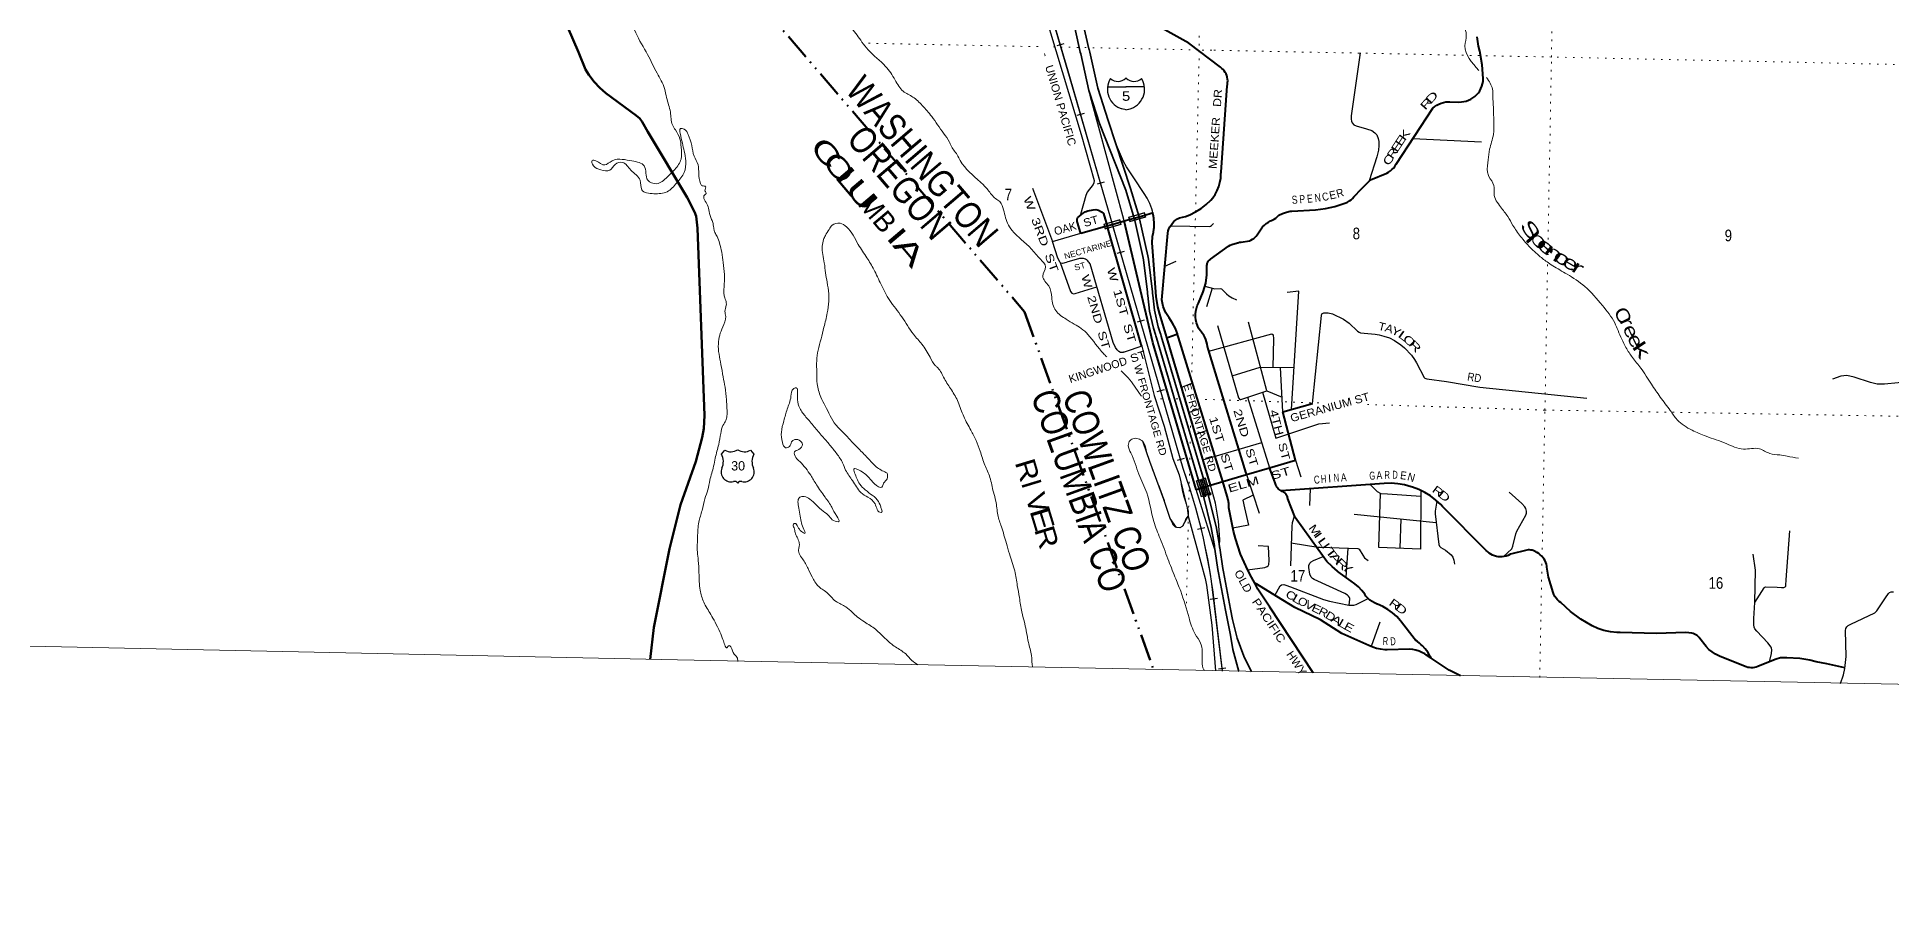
# Model space of a CAD drawing. Header units: feet. Extents: x -509309 to -252658, y -547785 to -360805.
# Drawn here: x -487084 to -459270, y -547785 to -534916 of the extents above; entities that cross this region are included whole.
import ezdxf
from ezdxf.enums import TextEntityAlignment as Align

# ---------------------------------------------------------------- set-up
doc = ezdxf.new("R2010")
doc.units = ezdxf.units.FT
doc.header["$LTSCALE"] = 80
doc.header["$PDMODE"] = 32
doc.header["$PDSIZE"] = 40
doc.linetypes.add('DASH_DOUBLE_DOT', pattern=[9.2, 5, -1.2, 0.3, -1.2, 0.3, -1.2])
doc.linetypes.add('DOTTED', pattern=[1.5, 0.3, -1.2])
for name, color, linetype, lineweight in [('10', 7, 'DASH_DOUBLE_DOT', 70), ('15', 7, 'Continuous', 25), ('16', 7, 'Continuous', 25), ('18', 7, 'Continuous', 35), ('19', 7, 'Continuous', 25), ('20', 7, 'Continuous', 70), ('26', 7, 'Continuous', 40), ('27', 7, 'Continuous', 13), ('29', 7, 'Continuous', 25), ('34', 7, 'Continuous', 25), ('39', 7, 'Continuous', 13), ('4', 7, 'Continuous', 13), ('55', 7, 'Continuous', 13), ('61', 7, 'Continuous', 13), ('7', 7, 'DOTTED', 13)]:
    doc.layers.add(name, color=color, linetype=linetype, lineweight=lineweight)
for name, color, linetype in [('12', 7, 'Continuous'), ('30', 7, 'Continuous'), ('41', 7, 'Continuous')]:
    doc.layers.add(name, color=color, linetype=linetype)

msp = doc.modelspace()

# ---------------------------------------------------------------- linework, layer by layer
at = {"layer": '10'}
msp.add_lwpolyline([(-477254.06, -533232.29), (-472276.89, -539037.91), (-470341.54, -544406.46)], dxfattribs=at)
at = {"layer": '15'}
for p, q in [((-471031.58, -535663.62), (-470755.17, -535663.62)), ((-470758.87, -535532.15), (-470755.97, -535529.24)), ((-470752.8, -535531.62), (-470756.23, -535529.24)), ((-470755.17, -536009.2), (-470819.06, -535991.24)), ((-470755.7, -536009.46), (-470692.07, -535990.72))]:
    msp.add_line(p, q, dxfattribs=at)
msp.add_lwpolyline([(-470479.81, -535663.62), (-470755.7, -535663.62), (-470755.17, -535663.62)], dxfattribs=at)
for centre, radius, start, end in [((-470728.95, -535698.72), 306.13, 148.44436, 254.43378), ((-470877.55, -535416.12), 165.66, 227.34249, 315.81142), ((-470633.86, -535416.12), 165.66, 224.18829, 312.69417), ((-470782.46, -535698.72), 306.13, 283.08093, 31.62487)]:
    msp.add_arc(centre, radius, start, end, dxfattribs=at)
at = {"layer": '16'}
for p, q in [((-476821.92, -541171.86), (-476770.61, -541113.1)), ((-476578.85, -541107.13), (-476579.13, -541107.33)), ((-476386.76, -541113.01), (-476335.37, -541171.86))]:
    msp.add_line(p, q, dxfattribs=at)
for centre, radius, start, end in [((-477014.9, -541282.49), 222.05, 332.97043, 29.75871), ((-476679.53, -540955.44), 182.07, 239.97227, 303.45418), ((-476477.75, -540955.94), 181.52, 236.33975, 300.08743), ((-476477.76, -540955.44), 182.07, 236.54582, 236.59441), ((-476142.4, -541282.49), 222.05, 150.24129, 207.02957), ((-476675.71, -541437.39), 151.42, 159.09177, 283.81923), ((-476481.59, -541437.39), 151.42, 256.18077, 20.90823)]:
    msp.add_arc(centre, radius, start, end, dxfattribs=at)
for centre, major_axis, start_param, end_param in [((-476620.37, -541636.21), (-19.56, 51.67), 4.95877769, 6.28318531), ((-476536.92, -541636.21), (19.56, 51.67), 0, 1.32637542)]:
    msp.add_ellipse(centre, major_axis=major_axis, ratio=0.929097, start_param=start_param, end_param=end_param, dxfattribs=at)
at = {"layer": '18'}
for points in [[(-471298.26, -535763.05), (-471313.31, -535717.09), (-471434.86, -535167.08), (-471440.39, -535142.08), (-471445.99, -535117.08), (-472230.62, -531553.09), (-472519.05, -530250.05)], [(-470905.61, -536518.95), (-471021.58, -536165.15), (-471180.3, -535680.3), (-471299.63, -535140.38), (-471308.06, -535102.25), (-471310.77, -535090.38), (-472130.26, -531500.43), (-472431.4, -530174.05), (-472438.75, -530141.66)], [(-470632.53, -537630.71), (-470757.45, -537211.68), (-471150.6, -536214.13), (-471298.26, -535763.05)], [(-470560.26, -537610.04), (-470686.89, -537186.24), (-470905.61, -536518.95)], [(-469631.12, -541681.47), (-470298.53, -539425.57), (-470306.09, -539399.99), (-470313.67, -539375.57), (-470342.87, -539281.54), (-470400.78, -539026.67), (-470428.75, -538792.14), (-470431.73, -538767.14), (-470434.79, -538742.14), (-470493.26, -538256.86), (-470496.09, -538233.37), (-470501.97, -538206.86), (-470621.72, -537666.97), (-470632.53, -537630.71)], [(-469559.22, -541660.12), (-470227.02, -539402.92), (-470233.83, -539379.89), (-470242.2, -539352.92), (-470270.7, -539261.12), (-470326.87, -539013.9), (-470354.15, -538785.17), (-470357.08, -538760.17), (-470360.09, -538735.17), (-470419.06, -538245.69), (-470422, -538221.34), (-470427.7, -538195.69), (-470551.01, -537640.99), (-470560.26, -537610.04)], [(-469417.34, -542632.22), (-469426.86, -542568.85), (-469430.66, -542542.52), (-469434.78, -542518.85), (-469476.18, -542272.01), (-469594.89, -541803.94), (-469631.12, -541681.47)], [(-469351.47, -542566.89), (-469359.63, -542515.14), (-469402.54, -542257.77), (-469523.14, -541782.09), (-469559.22, -541660.12)], [(-469065.61, -544432.36), (-469153.2, -544101.54), (-469189.01, -543889.49), (-469260.9, -543513.46), (-469368.44, -542950.97), (-469373.19, -542926.15), (-469376.97, -542900.97), (-469417.34, -542632.22)], [(-468875.49, -544436.22), (-468989.49, -544201.71), (-469089.53, -543932.16), (-469160.86, -543653.64), (-469187.51, -543497.96), (-469294.85, -542936.54), (-469299.64, -542911.46), (-469303.39, -542886.54), (-469350.03, -542576.05), (-469351.47, -542566.89)]]:
    msp.add_lwpolyline(points, dxfattribs=at)
at = {"layer": '19'}
for points in [[(-470782.24, -537673.55), (-470788.46, -537650.68), (-471288.2, -535813.05), (-471298.26, -535763.05)], [(-470353.95, -537549.11), (-470360.42, -537525.31), (-470370.01, -537490.01), (-470399.63, -537410.21), (-470437.43, -537333.94), (-470483, -537262.05), (-470640.25, -537026.23), (-470747.85, -536863.47), (-470792, -536784.05), (-470898.29, -536536.05), (-470905.61, -536518.95)], [(-469417.34, -542632.22), (-469425.76, -542604.84), (-469444.53, -542543.85), (-469703.29, -541702.89)], [(-469351.47, -542566.89), (-469350.96, -542540.14), (-469349.49, -542454.34), (-469366.9, -542178.3), (-469413.07, -541905.59), (-469487.49, -541639.2)]]:
    msp.add_lwpolyline(points, dxfattribs=at)
at = {"layer": '20'}
for points in [[(-479127.31, -534771.92), (-478964.81, -535142.21), (-478859.87, -535401.63), (-478811.58, -535484.27), (-478729.19, -535585.94), (-478644.37, -535676.74), (-478555.66, -535755.25), (-478099.37, -536091.73), (-478045.5, -536138.83), (-478009.39, -536186.03), (-477926.56, -536338), (-477338.45, -537321.86)], [(-477338.45, -537321.86), (-477225.13, -537539.04), (-477200.42, -537600.44), (-477193.72, -537649.6), (-477183.33, -537781.48), (-477076.77, -540593.13), (-477086.5, -540786.84), (-477109.76, -540924.91), (-477207.01, -541284.12), (-477433.65, -541935.24)], [(-477890.87, -544251.75), (-477834.93, -543774.28), (-477598.76, -542592.67), (-477433.65, -541935.24)]]:
    msp.add_lwpolyline(points, dxfattribs=at)
at = {"layer": '26'}
for p, q in [((-471433.47, -537859.87), (-471079.16, -537758.5)), ((-471049.42, -537711.41), (-471039.97, -537747.02)), ((-471028.62, -537783.48), (-471039.97, -537747.02)), ((-470840.65, -537690.26), (-470782.24, -537673.55)), ((-470782.24, -537673.55), (-470708.86, -537652.55)), ((-469487.59, -541638.85), (-470142.43, -539424.49)), ((-469304.12, -541584.39), (-468946.2, -541478.13)), ((-468946.2, -541478.13), (-468601.14, -541375.69)), ((-469487.49, -541639.2), (-469487.59, -541638.85))]:
    msp.add_line(p, q, dxfattribs=at)
for points in [[(-469984.16, -539369.68), (-470014.98, -539289.87), (-470058.2, -539205.47), (-470110, -539126.05), (-470129.58, -539099.52), (-470156.91, -539055), (-470179.44, -539007.86), (-470196.91, -538958.63), (-470209.14, -538907.84), (-470216, -538856.05), (-470130, -537858.05), (-470129.68, -537856.28), (-470121.93, -537824.16), (-470110.88, -537793.02), (-470096.63, -537763.21), (-470079.34, -537735.06), (-470059.2, -537708.86), (-470036.44, -537684.91), (-470011.3, -537663.48), (-469984.05, -537644.79), (-469955, -537629.05), (-469864, -537605.05), (-469799.13, -537580.84), (-469711.67, -537538.93), (-469629.07, -537488.11), (-469552.23, -537428.93), (-469482, -537362.05), (-469455.36, -537329.02), (-469419.17, -537275.25), (-469388.81, -537217.99), (-469364.6, -537157.87), (-469346.81, -537095.55), (-469335.63, -537031.7), (-469332.9, -536992.05), (-469331.29, -536968.66), (-469329.45, -536942.05), (-469240, -535647.05), (-469234.8, -535624.89), (-469231.26, -535598.54), (-469230.5, -535571.97), (-469232.51, -535545.47), (-469237.29, -535519.32), (-469244.77, -535493.81), (-469254.88, -535469.23), (-469267.51, -535445.83), (-469282.51, -535423.89), (-469299.72, -535403.63), (-469318.95, -535385.28), (-469340, -535369.05), (-469813, -535008.05), (-470498, -534629.05)], [(-466709.72, -536828.98), (-466705, -536820.05), (-466152, -535982.05), (-466124.43, -535958.33), (-466094.53, -535937.62), (-466062.63, -535920.15), (-466029.08, -535906.11), (-465994.24, -535895.66), (-465958.51, -535888.91), (-465922.26, -535885.92), (-465898, -535886.05), (-465762, -535890.05), (-465724.92, -535889), (-465688.14, -535884.09), (-465652.09, -535875.36), (-465617.14, -535862.9), (-465583.69, -535846.86), (-465552.1, -535827.42), (-465522.71, -535804.77), (-465495.85, -535779.18), (-465471.81, -535750.93), (-465450.86, -535720.31), (-465433.22, -535687.67), (-465419.09, -535653.37), (-465408.63, -535617.78), (-465401.94, -535581.29), (-465399.1, -535544.3), (-465399, -535537.05), (-465413.23, -535330.33), (-465448.99, -535126.23), (-465467, -535054.05), (-465490.4, -534913.68)], [(-468946.2, -541478.13), (-468952.64, -541457.05), (-469487, -539708.05), (-469535, -539558.05), (-469538.56, -539521.67), (-469545.91, -539485.86), (-469556.96, -539451.02), (-469571.59, -539417.52), (-469589.64, -539385.74), (-469610.92, -539356.02), (-469635.18, -539328.68), (-469644, -539320.05), (-469666.01, -539282.66), (-469683.98, -539243.17), (-469697.73, -539202.02), (-469707.1, -539159.66), (-469712, -539116.55), (-469712.36, -539073.16), (-469708.18, -539029.98), (-469699.51, -538987.47), (-469686.45, -538946.1), (-469669.13, -538906.32), (-469669, -538906.05), (-469597.15, -538738.13), (-469558.05, -538607.63), (-469542.26, -538480.86), (-469541, -538461.05), (-469542, -538341.05), (-469540.49, -538327.94), (-469537.61, -538315.06), (-469533.4, -538302.55), (-469527.91, -538290.56), (-469521.19, -538279.2), (-469513.32, -538268.6), (-469504.39, -538258.89), (-469494.49, -538250.16), (-469489, -538246.05), (-469217, -538053.73), (-469191.97, -538036.03), (-469167, -538028.21), (-469081.55, -538001.43), (-469076, -538000.09), (-469051.11, -537994.07), (-469026, -537990.31), (-468904, -537972.05), (-468881.22, -537962.1), (-468859.6, -537949.82), (-468839.39, -537935.35), (-468820.8, -537918.84), (-468804.03, -537900.48), (-468789.28, -537880.47), (-468789, -537880.05), (-468730, -537793.05), (-468706.71, -537763.46), (-468680.46, -537736.47), (-468651.53, -537712.38), (-468620.24, -537691.43), (-468586.93, -537673.88), (-468576, -537669.05), (-468552.98, -537659.51), (-468531.09, -537647.61), (-468510.56, -537633.49), (-468491.62, -537617.31), (-468474.47, -537599.23), (-468464, -537586.05), (-468408.66, -537561.13), (-468351.02, -537542.14), (-468291.71, -537529.28), (-468269, -537526.05), (-467912, -537506.05), (-467766.07, -537489.49), (-467622.67, -537457.77), (-467488, -537413.05), (-467459.2, -537403.18), (-467431.59, -537390.35), (-467405.47, -537374.71), (-467381.13, -537356.43), (-467358.84, -537335.7), (-467338.83, -537312.75), (-467326, -537295.05), (-467238, -537208.05), (-467143, -537110.05), (-467089, -537058.05), (-466845, -536956.05), (-466817.3, -536941.19), (-466791.3, -536923.52), (-466767.3, -536903.23), (-466745.54, -536880.54), (-466726.28, -536855.7), (-466709.72, -536828.98)], [(-471433.47, -537859.87), (-471441.53, -537834.13), (-471478.86, -537714.94), (-471485.8, -537681.93), (-471487.54, -537664.56), (-471487.54, -537648.92), (-471480.59, -537629.81), (-471449.33, -537596.8), (-471397.23, -537555.11), (-471365.94, -537537.08), (-471326.02, -537522.1), (-471247.87, -537508.2), (-471206.19, -537504.73), (-471187.9, -537506.56), (-471167.98, -537511.67), (-471121.09, -537539.47), (-471095.04, -537562.06), (-471082.44, -537596.91), (-471049.42, -537711.41)], [(-470708.86, -537652.55), (-470632.53, -537630.71), (-470560.26, -537610.04), (-470473.92, -537585.34)], [(-470473.92, -537585.34), (-470376.5, -537557.46), (-470353.95, -537549.11)], [(-470142.43, -539424.49), (-470246.79, -539071.58), (-470275.67, -538963.15), (-470301.95, -538810.12), (-470350, -538196.05), (-470363.3, -538001.07), (-470356.23, -537907.24), (-470345, -537840.05), (-470338.17, -537799.05), (-470334, -537773.98), (-470333.6, -537749.05), (-470333.09, -537717.83), (-470339.1, -537632.92), (-470349.31, -537575.31), (-470353.95, -537549.11)], [(-471079.16, -537758.5), (-471039.97, -537747.02), (-470840.65, -537690.26)], [(-470518.4, -539552.17), (-470525.65, -539527.02), (-471028.62, -537783.48)], [(-469703.29, -541702.89), (-470355.26, -539498.19), (-470782.24, -537673.55)], [(-470142.43, -539424.49), (-470117.44, -539415.83), (-470008.75, -539378.2), (-469984.16, -539369.68)], [(-469304.12, -541584.39), (-469968, -539421.05), (-469980.82, -539378.32), (-469984.16, -539369.68)], [(-468601.14, -541375.69), (-468215, -541261.05), (-468402, -540540.05), (-467958, -540415.05)], [(-468399, -541737.04), (-468414.63, -541731.65), (-468430.38, -541724.33), (-468445.28, -541715.41), (-468459.17, -541704.98), (-468471.89, -541693.15), (-468483.31, -541680.06), (-468493.29, -541665.85), (-468501.74, -541650.67), (-468508.55, -541634.69), (-468513.66, -541618.09), (-468517, -541601.05), (-468591.67, -541401.05), (-468601.14, -541375.69)], [(-469703.29, -541702.89), (-469631.12, -541681.47), (-469559.22, -541660.12), (-469487.59, -541638.85), (-469304.12, -541584.39)], [(-468824.61, -543105.83), (-468871, -543016.05), (-468928.78, -542912.79), (-469039, -542675.05), (-469113, -542438.05), (-469143.26, -542328.48), (-469214, -541980.05), (-469213.77, -541971.26), (-469215.72, -541914), (-469223.64, -541857.25), (-469237.45, -541801.64), (-469304.12, -541584.39)], [(-466011, -541958.05), (-466036.53, -541929.9), (-466108.97, -541860.79), (-466188.23, -541799.62), (-466273.46, -541747.07), (-466363.71, -541703.72), (-466458, -541670.05), (-466480.55, -541662), (-466578.68, -541633.98), (-466679.2, -541616.37), (-466781.01, -541609.37), (-466883, -541613.05), (-468426.13, -541721.16)], [(-466181.17, -544232.94), (-466192.47, -544209.82), (-466198.55, -544197.38), (-466230.53, -544144.31), (-466267.88, -544094.88), (-466310.19, -544049.63), (-466332, -544030.72), (-466356.58, -544009.42), (-466382, -543985.62), (-466384.61, -543983.18), (-466389, -543979.87), (-466414.05, -543960.98), (-466433.52, -543936.05), (-466624, -543692.05), (-466638.03, -543674.24), (-466695.9, -543610.01), (-466760.17, -543552.18), (-466830.13, -543501.39), (-466905.01, -543458.19), (-466984, -543423.05), (-466989.88, -543420.97), (-467027.85, -543404.87), (-467063.93, -543384.89), (-467097.72, -543361.25), (-467128.86, -543334.2), (-467157, -543304.05), (-467175.24, -543275.55), (-467218.58, -543218.1), (-467267.69, -543165.49), (-467322.03, -543118.3), (-467381, -543077.05), (-467573, -542936.05), (-467581.9, -542929.5), (-467666.32, -542859.5), (-467742.97, -542781.07), (-467811, -542695.05), (-467872, -542601.05), (-468221, -542123.05), (-468328, -541845.05), (-468328.65, -541839.21), (-468331.27, -541825.15), (-468335.34, -541811.45), (-468340.83, -541798.24), (-468347.66, -541785.68), (-468355.77, -541773.9), (-468365.07, -541763.04), (-468375.45, -541753.2), (-468386.8, -541744.51), (-468399, -541737.05)], [(-459974.98, -544380.12), (-460248, -544320.05), (-460406, -544287.05), (-460501.37, -544262.56), (-460649, -544238.05), (-460845, -544226.05), (-460942.5, -544229.44), (-461006, -544247.05), (-461270, -544352.05), (-461282.4, -544357.75), (-461306.09, -544366.42), (-461330.55, -544372.56), (-461355.52, -544376.1), (-461380.73, -544377.02), (-461405.9, -544375.3), (-461430.74, -544370.96), (-461455, -544364.05), (-461845, -544206.05), (-461864.74, -544197.74), (-461917.47, -544171), (-461967.11, -544138.89), (-462013.12, -544101.77), (-462055, -544060.05), (-462148, -543937.05), (-462158.7, -543923.71), (-462173.99, -543907.92), (-462190.84, -543893.82), (-462209.07, -543881.56), (-462228.49, -543871.28), (-462248.87, -543863.07), (-462270, -543857.05), (-462362, -543848.05), (-462804, -543861.05), (-463343, -543847.05), (-463393.09, -543846.43), (-463491.22, -543837.44), (-463587.88, -543818.24), (-463682, -543789.05), (-463767.35, -543747.28), (-463935.42, -543648.14), (-464092.21, -543531.97), (-464236, -543400.05), (-464259.17, -543381.62), (-464282.83, -543358.63), (-464303.97, -543333.28), (-464322.33, -543305.87), (-464337.73, -543276.68), (-464350, -543246.05), (-464420, -543020.05), (-464443, -542870.05), (-464445.04, -542853.28), (-464450.88, -542825.03), (-464459.64, -542797.55), (-464471.23, -542771.14), (-464485.52, -542746.08), (-464502.34, -542722.65), (-464521.53, -542701.11), (-464542.86, -542681.69), (-464566.1, -542664.61), (-464591, -542650.05), (-464593.95, -542647.8), (-464610.73, -542636.57), (-464628.6, -542627.15), (-464647.35, -542619.65), (-464666.78, -542614.16), (-464686.68, -542610.72), (-464706.83, -542609.39), (-464727.01, -542610.16), (-464747, -542613.05), (-464989, -542672.05), (-465000.1, -542678.55), (-465026.78, -542691.62), (-465054.68, -542701.82), (-465083.5, -542709.05), (-465112.91, -542713.23), (-465142.6, -542714.31), (-465172.24, -542712.28), (-465201.51, -542707.17), (-465230.08, -542699.02), (-465257.64, -542687.93), (-465283.89, -542674.03), (-465308.54, -542657.45), (-465331.33, -542638.39), (-465352, -542617.05), (-466011, -541958.05)], [(-467947.2, -544455), (-468597, -543468.05), (-468778, -543196.05), (-468824.61, -543105.83)], [(-466181.17, -544232.94), (-466250, -544187.05), (-466274.56, -544170.41), (-466316.95, -544146.65), (-466361.58, -544127.45), (-466407.97, -544113.02), (-466455.62, -544103.52), (-466504, -544099.05), (-466839, -544107.05), (-466876.27, -544106.27), (-466937.37, -544099.83), (-466997.46, -544087.05), (-467055.88, -544068.05), (-467112, -544043.05), (-467518, -543862.05), (-467838, -543659.05), (-468226, -543475.05), (-468492, -543310.05), (-468796, -543123.4), (-468824.61, -543105.83)], [(-465740.19, -544499.53), (-465911, -544413.05), (-466181.17, -544232.94)]]:
    msp.add_lwpolyline(points, dxfattribs=at)
at = {"layer": '29'}
for p, q in [((-466452.67, -536437.67), (-465426.24, -536488.96)), ((-472157.89, -537181.63), (-471857, -537981.05)), ((-470172.68, -538353.3), (-470004.17, -538276.2)), ((-469464.34, -538683.82), (-469548.4, -538962.47)), ((-468402, -540540.05), (-468439.49, -539872.34)), ((-469756.88, -540109.01), (-469921.48, -540171.65)), ((-468934.04, -540319.57), (-468601.14, -541375.69)), ((-468708.21, -540242.26), (-468507.51, -540933.36)), ((-468645.83, -540220.9), (-468414.55, -540316.49)), ((-469640.14, -540489.42), (-469809.81, -540549.24)), ((-469539.13, -540818.58), (-469713.05, -540876.44)), ((-469600.9, -541255.68), (-468719.61, -540999.85)), ((-468215, -541261.05), (-468132.82, -541515.02)), ((-468946.2, -541478.13), (-468758.43, -542056.34)), ((-467991.42, -541690.7), (-468001.45, -541943.12)), ((-467334.64, -542071.15), (-466101.87, -542200.28)), ((-466632.56, -542144.69), (-466647.95, -542585.56)), ((-467430.4, -542581.18), (-467458.75, -543019.95)), ((-466949.31, -543691.02), (-467080.67, -544057.02))]:
    msp.add_line(p, q, dxfattribs=at)
for points in [[(-472360.8, -533273.77), (-471429.77, -536377.04), (-471235.19, -537068.83), (-471239.17, -537104.1), (-471249.94, -537125.64), (-471338.23, -537244.13), (-471357.22, -537293.79), (-471438.95, -537579.15)], [(-467245.47, -535151.38), (-467380.01, -536096.4), (-467379.11, -536146.53), (-467374.08, -536179.22), (-467361.88, -536204.7), (-467336.91, -536231.71), (-467303.74, -536245.63), (-467149.78, -536290.52), (-467069.01, -536318.88), (-467024.34, -536351.66), (-466995.8, -536383.51), (-466974.26, -536435.21), (-466965.65, -536480.45), (-466964.05, -536540.25), (-466967.8, -536611.86), (-466991.62, -536714.05), (-467106.49, -537072.39)], [(-470518.4, -539552.17), (-470767.53, -539636.47), (-470781.53, -539640.78), (-470790.96, -539643.52), (-470798.74, -539645.55), (-470806.69, -539646.76), (-470814.91, -539648.33), (-470821.84, -539649.85), (-470829.78, -539648.54), (-470837.44, -539646.62), (-470840, -539645.62), (-470864.44, -539633.25), (-470890.28, -539607.4), (-470912.89, -539572.93), (-470949, -539500.05), (-471294, -538319.05), (-471298.54, -538310.1), (-471306.48, -538297.34), (-471315.71, -538285.47), (-471326.13, -538274.64), (-471337.63, -538264.95), (-471350.07, -538256.52), (-471363.33, -538249.44), (-471377.26, -538243.78), (-471391.7, -538239.6), (-471406.5, -538236.96), (-471421.49, -538235.89), (-471436.52, -538236.38), (-471451.41, -538238.44), (-471466, -538242.05), (-471628.29, -538288.54), (-471654.1, -538295.94), (-471706.44, -538312.66), (-471732.28, -538308.35), (-471740.9, -538297.58), (-471775.35, -538230.8), (-471857, -537981.05), (-471433.47, -537859.87)], [(-470087.77, -537746.03), (-469506.7, -537757.94), (-469489.47, -537752.55), (-469475.48, -537742.85), (-469443.09, -537711.11)], [(-471740.9, -538297.58), (-471588.23, -538734.06), (-471566.46, -538758.59), (-471544.53, -538766.46), (-471516.93, -538765.05), (-471193.76, -538662.2)], [(-469572.14, -538654.66), (-469443.94, -538689.34), (-469424.88, -538692.89), (-469341.93, -538688.26), (-469323.67, -538695.05), (-469250.65, -538767.1), (-469213.84, -538796.3), (-469165.22, -538829.89), (-469099.49, -538858.49)], [(-468275.19, -540504.35), (-468164.34, -538726.87), (-468336.5, -538745.32)], [(-469382.96, -539244.03), (-469070.77, -540327.1), (-469050.18, -540351.7), (-469033.01, -540353.45), (-468645.83, -540220.9), (-468920.51, -539192.18)], [(-467958, -540415.05), (-467825.66, -539092.01), (-467818.41, -539067.76), (-467788.26, -539054.83), (-467721.32, -539052.93), (-467659.05, -539067.76), (-467495.39, -539149.62), (-467408.72, -539205.79), (-467281.84, -539328.96), (-467258.52, -539343.51), (-467236.98, -539352.13), (-467020.25, -539373.32), (-466961.35, -539382.29), (-466888.13, -539401.68), (-466806.3, -539429.68), (-466728.78, -539468.46), (-466633.7, -539530.84), (-466578.04, -539576.17), (-466472.52, -539688.2), (-466427.3, -539750.67), (-466398.19, -539805.02), (-466285.17, -540024.27), (-466272.25, -540035.04), (-466242.34, -540042.49), (-465948.75, -540085.14), (-465449.52, -540167.65), (-463843.11, -540334.15)], [(-470518.4, -539552.17), (-470334.41, -540293.72), (-470182.59, -540755.2), (-470054.76, -541239.28), (-469957.86, -541482.72), (-469880.32, -541818.79), (-469840.49, -541976.05), (-469824.33, -542098.85), (-469909.84, -542255.22)], [(-469512.92, -539627.06), (-468568.12, -539367.39), (-468550.59, -539382.26), (-468544.79, -539441.62), (-468554.81, -539871.12)], [(-469165.11, -539999.82), (-468744.39, -539869.13), (-468235.91, -539874.48)], [(-457811.17, -539864.31), (-458003.27, -539876.58), (-458124.59, -539901.25), (-458578.64, -540031.45), (-458762.94, -540065.8), (-459177.25, -540102.08), (-459382.11, -540125.29), (-459489.41, -540121.27), (-459593.13, -540099.44), (-459836.45, -540018.12), (-459946.27, -539991.73), (-460034.3, -540002.34), (-460158.7, -540047.23)], [(-468507.51, -540933.36), (-467865.79, -540717.93), (-467706.23, -540701.47)], [(-469911.43, -542257.89), (-469950.04, -542278.42), (-469996.53, -542273.62), (-470094.45, -542138.19), (-470186.12, -541853.25), (-470400.38, -541282.37), (-470497.29, -540993.69)], [(-468846.06, -541786.5), (-469002.68, -541864.09), (-468977.73, -541980.34), (-468916.06, -542236.96), (-469152.83, -542281.34)], [(-467093.95, -541627.83), (-466988.77, -541734.95), (-466935.52, -541760.61), (-466833.08, -541768.36), (-466335.1, -541800.87)], [(-466334.85, -541717.58), (-466337.46, -542598.25), (-466965.19, -542572.6), (-466938.24, -541760.4)], [(-465100.07, -542712.76), (-464971.59, -542592.18), (-464953.38, -542554.45), (-464911.7, -542368.78), (-464896.22, -542327.2), (-464758.4, -542085.92), (-464749.79, -542060.07), (-464750.61, -542026.15), (-464758.4, -541988.98), (-464775.63, -541963.13), (-464819.59, -541913.5), (-465010.78, -541743.08)], [(-466094.98, -541880.26), (-466121.52, -542029.9), (-466118.66, -542066.09), (-466064.84, -542528.69), (-466054.77, -542555.55), (-466035.38, -542572.79), (-465963.63, -542615.62), (-465878.26, -542684.41), (-465852.34, -542719.28), (-465840.97, -542762.76), (-465829.1, -542825.07)], [(-469820.8, -542102.79), (-469633.76, -542796.85), (-469569.16, -543038.13), (-469550.19, -543139.48), (-469470.1, -543738.27), (-469413.41, -544425.3)], [(-468231.95, -542108.05), (-468264.17, -542204.4), (-468270.23, -542252.78), (-468287.61, -542846.77)], [(-461325.06, -543396.07), (-461184.39, -543178.83), (-461174.71, -543168.05), (-461166.85, -543164.92), (-460990.87, -543166.5), (-460923.85, -543172.36), (-460888.92, -543171.42), (-460878.63, -543166.98), (-460870.02, -543161.59), (-460862.49, -543151.9), (-460859.25, -543140.05), (-460855.88, -543055.69), (-460799.26, -542324.02)], [(-468931.95, -542905.95), (-468671.17, -542872.23), (-468637.7, -542859.62), (-468625.94, -542848.53), (-468615.18, -542826.99), (-468608.86, -542765.86), (-468618.97, -542557.71), (-468774.88, -542548.31)], [(-468277.5, -542501.23), (-467876.55, -542566.32), (-467839.11, -542568.73), (-467279.3, -542585.78), (-467258.52, -542596.48), (-467204.25, -542690.48), (-467176.69, -542727.89), (-467122.95, -542767.23)], [(-467409.54, -543436.8), (-467398.49, -543350.49), (-467398.49, -543334.34), (-467403.94, -543320.83), (-467417.87, -543300.95), (-467432.95, -543288.02), (-467473.41, -543262.19), (-467934.7, -543053.19), (-467959.35, -543037.77), (-467979.92, -543016.57), (-467999.3, -542971.33), (-468013.86, -542873.24), (-468012.22, -542844.23), (-467997.15, -542809.76), (-467979.92, -542790.37), (-467944.93, -542769.83), (-467798.97, -542710.26)], [(-461325.06, -543396.07), (-461316.59, -542915.51), (-461348.41, -542675.17)], [(-468522.07, -543291.59), (-468443.78, -543148.43), (-468421.39, -543130.76), (-468389.09, -543128.6), (-468356.79, -543139.38), (-468286.48, -543164.85), (-467794.21, -543353.33), (-467704.3, -543376.35), (-467411.43, -543436.67), (-467379.13, -543438.82), (-467341, -543437.43), (-467305.92, -543428.05), (-467125.01, -543337.55)], [(-461106.96, -544287.21), (-461076.02, -544162.66), (-461071.41, -544110.01), (-461076.02, -544085.11), (-461082.48, -544067.87), (-461130.42, -544001.45), (-461296.82, -543825.91), (-461325.81, -543792.12), (-461336.58, -543770.58), (-461340.89, -543733.96), (-461341.12, -543637.47), (-461325.06, -543396.07)], [(-460041.68, -544613.53), (-459997.15, -544485.81), (-459975.62, -544386.71), (-459958.35, -544208.05), (-459966.82, -543817.88), (-459963.48, -543789.52), (-459946.25, -543761.52), (-459924.72, -543742.13), (-459887.96, -543722.57), (-459528.51, -543552.56), (-459496.19, -543524.04), (-459366.43, -543329.16), (-459319.64, -543263.9), (-459304.57, -543248.83), (-459280.88, -543238.05), (-459247.6, -543236.21)]]:
    msp.add_lwpolyline(points, dxfattribs=at)
at = {"layer": '34'}
for p, q in [((-471685.52, -535017.52), (-471791.63, -535048.74)), ((-471384.08, -536060.88), (-471490.33, -536091.62)), ((-471083.59, -537090.13), (-471189.84, -537120.87)), ((-470784.34, -538133.87), (-470890.6, -538164.61)), ((-470483.86, -539163.12), (-470590.11, -539193.86)), ((-470184.61, -540206.86), (-470290.86, -540237.6)), ((-469884.13, -541236.11), (-469990.38, -541266.85)), ((-469575.41, -542279.14), (-469682.96, -542304.99)), ((-469381.75, -543339.35), (-469491.55, -543352.73)), ((-469257.71, -544382.95), (-469367.5, -544396.32))]:
    msp.add_line(p, q, dxfattribs=at)
at = {"layer": '34', "lineweight": 13}
msp.add_line((-469306, -544425.05), (-469455, -543202.05), dxfattribs=at)
at = {"layer": '34'}
for points in [[(-470949.92, -537757.42), (-471601.05, -535507.36), (-473504.05, -529038.37), (-473507.63, -529026.73), (-473544.86, -528902.73), (-473579.95, -528777.11), (-473612.05, -528651.33), (-473642.68, -528525.47), (-473671.15, -528398.01), (-473697.35, -528271.17), (-473721.37, -528143.47), (-473742.45, -528014.86), (-473761.99, -527886.91), (-473779.36, -527758.11), (-473793.79, -527628.4), (-473806.69, -527499.36), (-473817.36, -527370.18), (-473825.09, -527240.11), (-473878.09, -525893.11), (-473937, -524697.05)], [(-469305.91, -544427.48), (-469456.09, -543202.13), (-469456.15, -543198.49), (-469479.1, -543044.98), (-469503.74, -542892.03), (-469531.5, -542738.31), (-469561.45, -542586.32), (-469594.24, -542434.4), (-469630.67, -542282.85), (-469668.48, -542132.72), (-469709.1, -541982.67), (-469753.39, -541832.99), (-469799.04, -541684.75), (-469847.21, -541537.41), (-469899.04, -541390.39), (-470949.11, -537760.79)]]:
    msp.add_lwpolyline(points, dxfattribs=at)
at = {"layer": '34', "lineweight": 13}
msp.add_lwpolyline([(-469898, -541390.05), (-471600, -535507.05), (-473503, -529038.05)], dxfattribs=at)
msp.add_arc((-478280.53, -544399.57), 8906.41, 7.72719, 19.74932, dxfattribs=at)
at = {"layer": '39'}
for points in [[(-475487.46, -530142.39), (-475709.55, -530195.99), (-475907.86, -530328.49), (-476022.5, -530549.68), (-476018.71, -530766.35), (-475894.78, -530988.58), (-475744.52, -531201.55), (-475583.05, -531442.93), (-475574.3, -531487.3), (-475533.52, -531881.52), (-475629.21, -532071.19), (-475763.25, -532269.76), (-475687.59, -532566.75), (-475601.99, -532936.23), (-475564.78, -533175.94), (-475439.45, -533558.62), (-475340.28, -533665.82), (-475211.31, -533852.1), (-475152.97, -534054.34), (-475107.87, -534298.29), (-475007.03, -534626.11), (-474867.29, -534786.64), (-474714.74, -534989.66), (-474621.86, -535106.7), (-474360.34, -535355.04), (-474217.86, -535559.76), (-474096.38, -535727.78), (-473950.56, -535816.3), (-473811.78, -535940.71), (-473668.21, -536107.37), (-473491, -536359.24), (-473402.6, -536492.18), (-473383.89, -536538.86), (-473287.76, -536682.06), (-473240.16, -536769.69), (-472938.64, -537091.4), (-472825.74, -537209.03), (-472711.17, -537338.74), (-472646.33, -537384.76), (-472591.7, -537506.69), (-472518.08, -537735.45), (-472337.6, -537943.3), (-472181.31, -538086.27), (-472037.62, -538248.92), (-471960.72, -538363.48), (-472004.88, -538504.55), (-471912.82, -538649.63), (-471869.7, -538823.35), (-471809.19, -539019.64), (-471650.49, -539148.65), (-471530.31, -539222.38), (-471427.87, -539285.56), (-471326.23, -539376.79), (-471093.91, -539664.37), (-471044.07, -539712.96)], [(-468660.81, -530159.53), (-468587.34, -530253.94), (-468470.66, -530379.7), (-468345.85, -530501.69), (-468234.37, -530599.23), (-467975.45, -530729.19), (-467787.67, -530822.96), (-467677.33, -530890.39), (-467661.48, -530896.87), (-467567.79, -530915.68), (-467432.29, -530875.57), (-467302.08, -530879.41), (-467190.02, -530956.91), (-467051.75, -531029.17), (-466921.03, -531085.17), (-466810.73, -531084.41), (-466637.02, -531109.6), (-466546.54, -531170.42), (-466416.47, -531318.63), (-466309.62, -531367.91), (-466172.77, -531420.07), (-466053.03, -531439.65), (-466010.11, -531481.02), (-465947.87, -531617.21), (-465894.91, -531797.23), (-465802.61, -531934.3), (-465664.99, -532098.78), (-465594.21, -532217.17), (-465587.81, -532273.5), (-465572.5, -532368.2), (-465610.19, -532493.41), (-465567.3, -532675.14), (-465581.6, -532893.29), (-465630.72, -533206.65), (-465643.35, -533366.69), (-465634.36, -533611.58), (-465603.45, -533861.14), (-465570.18, -534028.55), (-465570, -534193.05), (-465629, -534373.05), (-465718, -534615.05), (-465652, -534884.05), (-465672, -535048.05), (-465462.16, -535414.74)], [(-478958.98, -531490.83), (-479042.97, -531622.78), (-479111.51, -531775.23), (-479069.3, -531979.01), (-478951.9, -532146.83), (-478836.08, -532438.96), (-478804.72, -532740.69), (-478806.86, -532953.21), (-478784.39, -533008.01), (-478835.3, -532966.43), (-478898.8, -533082.93), (-478936.14, -533196.17), (-478996.3, -533266.64), (-479046.46, -533199.02), (-479056.97, -533146.57), (-479076.93, -533143.99), (-479153.75, -533236.04), (-479190.55, -533399.43), (-479173.06, -533626.56), (-479130.62, -533822.32), (-479090.12, -534016.01), (-479033.03, -534190.13), (-478896.91, -534196.05), (-478892.16, -534031.73), (-478802.45, -534048.35), (-478717.93, -534036.74), (-478693.56, -533887.03), (-478612.53, -533857.27), (-478574.92, -533942.59), (-478515, -534088.71), (-478421.19, -534310.01), (-478266.49, -534504.98), (-478108.12, -534850.48), (-477929.21, -535178.51), (-477786.96, -535457.36), (-477675.35, -535687.19), (-477645.25, -535824.43), (-477587.37, -536040.69), (-477556.88, -536234.09), (-477512.97, -536309.56), (-477444.58, -536439.88), (-477426.2, -536566.76), (-477427.36, -536745.22), (-477522.05, -536900.93), (-477635.61, -537015.99), (-477796.83, -537115.64), (-477925.6, -537063.8), (-477979.54, -536849.66), (-478163.75, -536774.17), (-478309.36, -536749.93), (-478462.31, -536771.6), (-478572.36, -536834.61), (-478706.85, -536772.59), (-478760.75, -536765.02), (-478739.09, -536847.87), (-478628.57, -536907.2), (-478496.46, -536913.01), (-478415.75, -536825.08), (-478304.68, -536796.19), (-478179.76, -536912.09), (-478041.87, -537064.47), (-478017.89, -537205.54), (-477835.22, -537264.95), (-477637.98, -537236.53), (-477491.8, -537102.35), (-477381.08, -536947.1), (-477358.02, -536773.28), (-477379.82, -536626.25), (-477408.45, -536507.1), (-477440.2, -536357.78), (-477436.23, -536289.71), (-477382.34, -536297.28), (-477318.93, -536378.4)], [(-465349.14, -535523.63), (-465259.34, -535698.01), (-465254.27, -535800.43), (-465245.15, -535971.13), (-465241.19, -536181.79), (-465246.79, -536376.13), (-465303.33, -536599.04), (-465325.92, -536756.78), (-465333.23, -536941.04), (-465313.1, -537007.81), (-465238.72, -537140.34), (-465236.34, -537266.74), (-465137.76, -537464.15), (-465031.62, -537607.65), (-464953.23, -537740.3), (-464837.71, -537906.13), (-464694.13, -538072.79), (-464574.99, -538182.58), (-464441.7, -538288.78), (-464357.12, -538345.42), (-464142.21, -538472.07), (-463874.84, -538656.43), (-463612.41, -538942.89), (-463427.41, -539203.02), (-463376.61, -539318.81), (-463257.61, -539572.97), (-463159.65, -539722.24), (-463035.88, -539880.3), (-462874.47, -540123.68), (-462743.66, -540316.03), (-462593.06, -540516.98), (-462490.8, -540656.35), (-462266.75, -540813.36), (-462056.82, -540903.78), (-461757.2, -541012.88), (-461494.95, -541096.82), (-461256.21, -541091.84), (-461101.86, -541162.57), (-460952.13, -541185.04), (-460840.4, -541204.38), (-460672.81, -541233.39)], [(-477318.93, -536378.4), (-477267.74, -536542.46), (-477232.18, -536699.91), (-477171.82, -536832.03), (-477163.61, -536964.61), (-477135.82, -537113.82), (-477110.7, -537146.64), (-477060.79, -537154.13), (-477068.7, -537220.07), (-477052, -537266.68), (-477072.44, -537280.11), (-477076.63, -537356.19), (-477030.86, -537437.75), (-477007.53, -537532.68), (-476968.86, -537652.12), (-476948.61, -537714.88), (-476934.9, -537795.5), (-476920.31, -537846.06), (-476886.04, -537909.23), (-476848.8, -538008.58), (-476818.61, -538143.82), (-476795, -538298.91), (-476778.04, -538475.87), (-476783.64, -538670.21), (-476784.4, -538766.43), (-476772.17, -538828.95), (-476757.24, -538867.49), (-476749.3, -538939.91), (-476769.98, -539031.54), (-476758.09, -539106.08), (-476802.77, -539265.18), (-476848.42, -539388.15), (-476868.14, -539515.9), (-476858.62, -539672.58), (-476828.94, -539825.85), (-476798.25, -540013.24), (-476768.58, -540166.51), (-476747.96, -540355.6), (-476739.68, -540486.19), (-476738.97, -540600.5), (-476754.95, -540668.2), (-476799.16, -540741.09), (-476832.72, -540862.41), (-476863.5, -541025.93), (-476915.57, -541232.93), (-476939.13, -541354.55), (-476995.27, -541563.43), (-477027.52, -541708.86), (-477069.45, -541841.97), (-477112.59, -542017.15), (-477161.74, -542192.15), (-477180.22, -542416.19), (-477182.62, -542638.69), (-477170.28, -542767.38), (-477159.56, -542952.18), (-477141.02, -543213.4), (-477088.06, -543393.42), (-476981.06, -543577.05), (-476918.24, -543693.2), (-476844.27, -543839.75), (-476799.47, -543955.37), (-476771.67, -544034.39), (-476738.83, -544077.47), (-476707.8, -544044.3), (-476682.27, -544063.1), (-476629.35, -544174.95), (-476582.89, -544232.47), (-476581.33, -544247.59), (-476573.84, -544281.95)], [(-474335.55, -541457.51), (-474481.6, -541377), (-474614.19, -541246.76), (-474746.56, -541108.5), (-474886.76, -540964), (-474991.82, -540852.62), (-475106.67, -540732.93), (-475190.95, -540596.09), (-475264.93, -540449.53), (-475331.3, -540317.24), (-475385.74, -540119.12), (-475392.74, -539944.46), (-475393.79, -539771.99), (-475373.21, -539614.19), (-475328.24, -539445.08), (-475285.1, -539269.9), (-475234.8, -539054.82), (-475211.69, -538879.05), (-475212.47, -538766.74), (-475237.5, -538591.55), (-475261.56, -538452.48), (-475279.33, -538303.57), (-475303.74, -538176.53), (-475310.24, -538054.02), (-475291.33, -537954.32), (-475263.5, -537892.98), (-475206.7, -537800.42), (-475160.78, -537737.61), (-475043.66, -537708.98), (-474945, -537764.03), (-474770.13, -538027.86), (-474641.51, -538226.16), (-474536.34, -538403.72), (-474428.5, -538627.47), (-474299.02, -538865.9), (-474117.63, -539111.88), (-473942.71, -539373.71), (-473814.7, -539523.86), (-473693.97, -539717.92), (-473611.46, -539846.68), (-473578.27, -539877.74), (-473478.72, -540041.1), (-473373.26, -540208.63), (-473272.28, -540392.08), (-473188.3, -540609.12), (-473081.88, -540812.78), (-473004.13, -540967.46), (-472942.58, -541127.69), (-472872.39, -541336.3), (-472795.51, -541521.04), (-472743.75, -541743.14), (-472707.5, -541876.55), (-472677.38, -542083.97), (-472624.36, -542261.99), (-472549.32, -542510.84), (-472503.73, -542668.59), (-472422.91, -542925.64), (-472385.07, -543143.31), (-472354.2, -543324.69), (-472316.3, -543540.36), (-472273.3, -543718.09), (-472245.11, -543853.27), (-472219.15, -543996.4), (-472193.82, -544091.39), (-472172.66, -544192.27), (-472166.27, -544248.61), (-472164.16, -544314.84), (-472157.15, -544353.08), (-472154.16, -544366.66)], [(-470830.39, -539922.46), (-470725.37, -540026.16), (-470538.26, -540282.33), (-470523.01, -540303.26)], [(-473875.11, -544331.24), (-473967.33, -544267.6), (-474058.78, -544170.66), (-474214.1, -544063.81), (-474349.27, -543953.54), (-474513.28, -543800.32), (-474676.5, -543689.22), (-474780.66, -543615.96), (-474860.83, -543545.42), (-474956.69, -543462.38), (-475102.8, -543383.88), (-475262.8, -543230.77), (-475329.76, -543188.69), (-475444.1, -543050.96), (-475514.18, -542908.53), (-475596.11, -542759.74), (-475665.85, -542605.28), (-475654.22, -542549.48), (-475656.78, -542499.28), (-475688.53, -542418.13), (-475716.62, -542349.13), (-475732.69, -542280.48), (-475743.04, -542222.02), (-475722.66, -542210.59), (-475676.02, -542262.1), (-475621.89, -542331.87), (-475570.61, -542361.46), (-475596.29, -542278.49), (-475625.63, -542183.38), (-475646.56, -542074.48), (-475665.19, -541955.63), (-475672.67, -541867.18), (-475647.19, -541817.8), (-475582.79, -541809.68), (-475495.63, -541846.34), (-475403.89, -541933.27), (-475294.36, -542028.74), (-475206.34, -542105.53), (-475142.02, -542169.59), (-475058.11, -542180.09), (-475093.99, -542102.83), (-475166.36, -541970.36), (-475268.21, -541816.96), (-475397.19, -541630.68), (-475483.36, -541489.78), (-475558.49, -541383.29), (-475645.87, -541284.46), (-475704.29, -541224.59), (-475725.91, -541139.73), (-475662.71, -541103.5), (-475608.37, -541026.9), (-475654.67, -540963.38), (-475740.81, -540960.83), (-475769.66, -540988.05), (-475801.73, -541057.29), (-475860.41, -541075.61), (-475906.24, -540996.05), (-475923.89, -540843.14), (-475886.93, -540673.79), (-475835.72, -540496.84), (-475803.08, -540407.57), (-475780.04, -540303.98), (-475738.63, -540188.91), (-475700.17, -540176.01), (-475682.33, -540252.73), (-475681.38, -540359.03), (-475646.89, -540484.37), (-475554.42, -540615.43), (-475432.31, -540761.41), (-475310.08, -540903.37), (-475195.63, -541037.09), (-475093.09, -541166.44), (-475004.86, -541305.4), (-474959.84, -541413), (-474856.1, -541570.47), (-474798.59, -541662.4), (-474730.9, -541748.61), (-474624.68, -541819.93), (-474519.27, -541919.29), (-474428.69, -542046.28), (-474414.49, -542040.69), (-474415.75, -542014.58), (-474434.28, -541961.9), (-474485.37, -541856.12), (-474587.18, -541770.9), (-474688.99, -541685.69), (-474762.75, -541601.3), (-474800.39, -541515.97), (-474834.03, -541430.76), (-474839.06, -541396.52), (-474735.58, -541423.64), (-474608.25, -541527.66), (-474526.59, -541616.29), (-474415.73, -541665.68), (-474392.08, -541610.24), (-474337.97, -541541.65), (-474335.55, -541457.51)], [(-469998.43, -541372.2), (-469955.5, -541490.62), (-469918.8, -541678.18), (-469853.6, -541920.73), (-469822.33, -542088.08), (-469862.35, -542155.07), (-469911.43, -542257.89), (-470001.98, -542269.26), (-470094.45, -542138.19), (-470142.44, -541994.41), (-470201.07, -541802.19), (-470286.99, -541583.09), (-470365.36, -541380.26), (-470417.3, -541234.35), (-470446.59, -541137.24), (-470490.74, -540999.58), (-470635.31, -540937.16), (-470694.39, -540969.51), (-470722.51, -541040.86), (-470681.67, -541154.36), (-470564.57, -541474.63), (-470444.26, -541752.9), (-470340.3, -542181.06), (-470243.45, -542438.58), (-470127.9, -542742.77), (-470021.44, -543014.61), (-469935.4, -543229.69), (-469810.54, -543628.4), (-469717.35, -543873.78), (-469636.96, -544006.49), (-469614.18, -544259.81), (-469601.56, -544378.49), (-469579.86, -544420.37)]]:
    msp.add_spline(points, degree=3, dxfattribs=at)
at = {"layer": '4'}
msp.add_lwpolyline([(-505285.47, -360804.75), (-473709.75, -361478.07), (-442133.15, -362107.95), (-410555.71, -362694.39), (-378977.49, -363237.41), (-347398.54, -363736.98), (-315818.95, -364193.12), (-284238.76, -364605.82), (-252658.03, -364975.08), (-254669.8, -547785.08), (-286501.98, -547412.88), (-318333.63, -546996.89), (-350164.67, -546537.13), (-381995.06, -546033.57), (-413824.72, -545486.23), (-445653.6, -544895.12), (-477481.62, -544260.22), (-509308.75, -543581.54)], close=True, dxfattribs=at)
msp.add_lwpolyline([(-505285.47, -360804.75), (-473709.75, -361478.07), (-442133.15, -362107.95), (-410555.71, -362694.39), (-378977.49, -363237.41), (-347398.54, -363736.98), (-315818.95, -364193.12), (-284238.76, -364605.82), (-252658.03, -364975.08), (-254669.8, -547785.08), (-286501.98, -547412.88), (-318333.63, -546996.89), (-350164.67, -546537.13), (-381995.06, -546033.57), (-413824.72, -545486.23), (-445653.6, -544895.12), (-477481.62, -544260.22), (-509308.75, -543581.54)], close=True, dxfattribs=at)
at = {"layer": '55'}
for p, q in [((-470720.18, -537615.03), (-470479.85, -537546.17)), ((-470479.85, -537546.17), (-470459.19, -537618.27))]:
    msp.add_line(p, q, dxfattribs=at)
msp.add_lwpolyline([(-470459.19, -537618.27), (-470699.52, -537687.13), (-470720.18, -537615.03)], dxfattribs=at)
for points in [[(-470485.33, -537556.06), (-470710.27, -537620.52), (-470694.02, -537677.23), (-470469.08, -537612.77)], [(-469554.14, -541786.84), (-469624.99, -541547.09), (-469562.66, -541528.67), (-469491.8, -541768.42)], [(-469501.74, -541763.01), (-469548.73, -541776.89), (-469615.04, -541552.49), (-469568.06, -541538.61)], [(-469630.75, -541811.84), (-469702.32, -541572.3), (-469640.05, -541553.69), (-469568.47, -541793.23)], [(-469645.42, -541563.64), (-469692.36, -541577.67), (-469625.37, -541801.88), (-469578.42, -541787.85)]]:
    msp.add_lwpolyline(points, close=True, dxfattribs=at)
for p in [(-469573.26, -541794.66), (-469496.6, -541769.84)]:
    msp.add_point(p, dxfattribs=at)
at = {"layer": '61'}
for p, q in [((-471090.19, -537723.12), (-470849.9, -537654.09)), ((-470849.9, -537654.09), (-470829.2, -537726.18))]:
    msp.add_line(p, q, dxfattribs=at)
msp.add_lwpolyline([(-470829.2, -537726.18), (-471069.48, -537795.2), (-471090.19, -537723.12)], dxfattribs=at)
msp.add_lwpolyline([(-471080.29, -537728.59), (-470855.37, -537663.98), (-470839.09, -537720.7), (-471064, -537785.3)], close=True, dxfattribs=at)
at = {"layer": '7'}
for p, q in [((-472074.6, -535059.56), (-474702.1, -535006.01)), ((-469857.97, -540344.36), (-470237.01, -540341.85)), ((-467862.99, -540405.07), (-469653.07, -540348.82)), ((-469784.71, -540627.29), (-469851.24, -543495.07))]:
    msp.add_line(p, q, dxfattribs=at)
for points in [[(-464426.09, -537952.56), (-464375.25, -535214.81), (-464268.3, -529968.43), (-464321.51, -528005.5)], [(-469661.52, -530096.88), (-469656.91, -535118.83), (-469769.77, -539983.31)], [(-469468.55, -535112.59), (-469671.49, -535108.52), (-471844.11, -535064.25)], [(-445474.04, -535572.39), (-448289.91, -535529.45), (-453622.31, -535355.92), (-459109.29, -535328.22), (-464375.25, -535214.81), (-469482.56, -535112.32)], [(-464551.2, -544523.45), (-464473.62, -540511.57), (-464432.03, -538271.91)], [(-445576.21, -540877.35), (-448378.15, -540822.5), (-453701.23, -540673.31), (-459176.98, -540603.83), (-464473.62, -540511.57), (-467169.42, -540426.87)]]:
    msp.add_lwpolyline(points, dxfattribs=at)

# ---------------------------------------------------------------- texts
at = {"layer": '10', "width": 0.85}
for s, p in [('WASHINGTON', (-474979.34, -535719.5)), ('OREGON', (-474962.07, -536457.08))]:
    msp.add_text(s, height=400, rotation=310.498, dxfattribs=at).set_placement(p)
at = {"layer": '12', "width": 0.85}
for s, p in [('COLUMBIA CO', (-472188.08, -540292.33)), ('COWLITZ CO', (-471715.1, -540295.34))]:
    msp.add_text(s, height=400, rotation=289.91, dxfattribs=at).set_placement(p)
at = {"layer": '15', "width": 1.2}
msp.add_text(' 5 ', height=140, dxfattribs=at).set_placement((-470753.85, -535871.73), align=Align.CENTER)
at = {"layer": '16'}
msp.add_text('30', height=140, dxfattribs=at).set_placement((-476572.3, -541417.64), align=Align.CENTER)
at = {"layer": '27'}
for s, height, rotation, width, p in [('MEEKER   DR', 120, 86.049, 1.15, (-469396.57, -536897.83)), ('R', 120, 48.322, 1.55, (-466267.5, -536022.09)), ('D', 120, 46.081, 1.65, (-466193.52, -535932.29)), ('E', 120, 56.428, 1.45, (-466690.28, -536656.72)), ('E', 120, 56.787, 1.45, (-466630.71, -536566.01)), ('K', 120, 53.989, 1.45, (-466574.21, -536480.7)), ('C', 120, 52.274, 1.45, (-466822.9, -536857.54)), ('R', 120, 54.707, 1.35, (-466756.97, -536757.08)), ('S', 120, 5.843, 0.8, (-468262.73, -537419.81)), ('P', 120, 5.611, 0.8, (-468148.69, -537410.88)), ('E', 120, 5.401, 0.8, (-468035.08, -537403.06)), ('N', 120, 7.564, 0.8, (-467919.23, -537390.31)), ('C', 120, 12.571, 0.85, (-467800.62, -537378.81)), ('E', 120, 11.991, 0.95, (-467693.86, -537353.35)), ('R', 120, 16.744, 0.95, (-467582.05, -537328.03)), ('ST', 120, 15.966, 1.1, (-471375.75, -537766.58)), ('W  1ST  ST', 120, 286.284, 1.4, (-471043.31, -538395.71)), (' W FRONTAGE RD', 108.3, 286.136, 1.15, (-470650.7, -539802.74)), (' E FRONTAGE RD', 108.3, 286.636, 1.15, (-469907.68, -540089.34)), ('GERANIUM ST', 120, 15.724, 1.1, (-468272.8, -540693.46)), ('1ST   ST', 120, 287.06, 1.35, (-469510.46, -540630.31)), ('2ND   ST', 120, 286.989, 1.35, (-469146.61, -540517.31)), ('4TH  ST', 120, 284.54, 1.3, (-468603.56, -540522.58)), ('ELM   ST', 120, 16.535, 1.45, (-469207.32, -541750.84)), ('C', 120, 5.897, 0.75, (-467931.69, -541619.3)), ('H', 120, 4.342, 0.65, (-467828.24, -541607.22)), ('N', 120, 4.342, 0.7, (-467636.34, -541588.74)), ('A', 120, 4.342, 0.8, (-467528.98, -541583.97)), ('G', 120, 3.092, 0.65, (-467103.23, -541557.71)), ('A', 120, 2.801, 0.8, (-466996.31, -541550.24)), ('R', 120, 2.379, 0.7, (-466876.64, -541545.62)), ('D', 120, 358.873, 0.65, (-466762.93, -541540.74)), ('E', 120, 352.043, 0.85, (-466649.28, -541544.82)), ('N', 120, 344.152, 0.95, (-466546.48, -541562.17)), ('R', 120, 323.252, 1.4, (-466177.23, -541729.24)), ('D', 120, 320.781, 1.5, (-466087.95, -541794.56)), ('M', 120, 306.203, 1.3, (-468024.28, -542281)), ('I', 120, 305.975, 1.55, (-467942.3, -542396.29)), ('L', 120, 305.866, 1.7, (-467888.57, -542472.78)), ('I', 120, 304.933, 1.5, (-467824.05, -542554.71)), ('T', 120, 307.089, 1.75, (-467777.61, -542622.85)), ('OLD', 120, 298.651, 1.1, (-469136.74, -542947.7)), ('A', 120, 311.631, 1.75, (-467713.72, -542706.3)), ('R', 120, 315.967, 1.65, (-467627.47, -542799.55)), ('Y', 120, 323.866, 1.55, (-467542.4, -542881.1)), ('PACIFIC', 120, 303.515, 1.2, (-468872.14, -543385.12)), ('C', 120, 328.992, 1.25, (-468375.74, -543304.92)), ('L', 120, 329.901, 1.55, (-468278.66, -543365.45)), ('O', 120, 332.302, 1.15, (-468195.66, -543409.52)), ('V', 120, 332.255, 1.35, (-468089.09, -543461.61)), ('E', 120, 334.656, 1.25, (-467985.72, -543517.7)), ('R', 120, 332.791, 1.15, (-467880.85, -543565.9)), ('R', 120, 323.818, 1.4, (-466824.32, -543425.58)), ('D', 120, 322.57, 1.45, (-466729.53, -543493.41)), ('D', 120, 328.75, 1.25, (-467780.23, -543620.53)), ('A', 120, 327.463, 1.45, (-467695.86, -543672.64)), ('L', 120, 330.046, 1.5, (-467587.6, -543737.88)), ('E', 120, 331.728, 1.3, (-467499.23, -543790.04)), ('R', 120, 357.598, 0.7, (-466907.48, -544034.68)), ('D', 120, 1.7, 0.65, (-466791.12, -544040.28)), ('HWY', 120, 303.515, 1.05, (-468356.64, -544175.09))]:
    msp.add_text(s, height=height, rotation=rotation, dxfattribs=dict(at, width=width)).set_placement(p)
for s, rotation, p in [('OAK', 15.966, (-471814.45, -537892.14)), ('I', 4.342, (-467720.04, -541595.98))]:
    msp.add_text(s, height=120, rotation=rotation, dxfattribs=at).set_placement(p)
at = {"layer": '30'}
for s, height, rotation, width, p in [('W  3RD  ST', 120, 290.605, 1.4, (-472297.42, -537333.63)), ('NECTARINE', 90, 16.148, 1.05, (-471667.42, -538250.66)), ('ST', 90, 16.148, 1.1, (-471516.03, -538421.57)), ('W  2ND  ST', 120, 286.284, 1.35, (-471429.39, -538500.54)), ('ST', 120, 18.306, 1.15, (-470668.64, -539802.15)), ('RD', 120, 350.615, 0.9, (-465643.71, -540064.61))]:
    msp.add_text(s, height=height, rotation=rotation, dxfattribs=dict(at, width=width)).set_placement(p)
for s, rotation, width, p in [('T', 346.416, 1.1, (-466929.88, -539317.94)), ('A', 341.167, 1.1, (-466827.32, -539344.7)), ('Y', 333.11, 1.3, (-466730.93, -539386.48)), ('L', 323.423, 1.75, (-466627.61, -539449.47)), ('O', 317.732, 1.5, (-466546.29, -539517.71)), ('R', 313.286, 1.6, (-466464.54, -539594.57))]:
    msp.add_text(s, height=120, rotation=rotation, dxfattribs=dict(at, width=width)).set_placement(p, align=Align.CENTER)
msp.add_text('KINGWOOD', height=120, rotation=18.306, dxfattribs=at).set_placement((-471590.04, -540108.27))
at = {"layer": '34', "width": 1.05}
msp.add_text('-   UNION PACIFIC', height=120, rotation=286.392, dxfattribs=at).set_placement((-472024.75, -535167.67))
at = {"layer": '41'}
for s, height, rotation, width, p in [('C', 300, 310.215, 1.6, (-475511.28, -536571.88)), ('O', 300, 310.215, 1.5, (-475327.02, -536789.81)), ('L', 300, 310.215, 1.9, (-475142.75, -537007.74)), ('U', 300, 310.215, 1.65, (-474982.89, -537196.81)), ('I', 300, 310.215, 1.65, (-474366.03, -537926.38)), ('S', 200, 306.06, 1.7, (-464860.87, -537743.46)), ('p', 200, 311.549, 2, (-464737.7, -537910.53)), ('A', 300, 310.215, 1.75, (-474267.17, -538043.3)), ('e', 200, 317.558, 1.95, (-464623.74, -538036.36)), ('n', 200, 321.851, 1.85, (-464506.89, -538141.55)), ('c', 200, 328.127, 1.75, (-464369.98, -538247.22)), ('e', 200, 329.596, 1.5, (-464230.83, -538333.13)), ('r', 200, 327.436, 1.75, (-464095.32, -538412.97)), ('C', 200, 295.596, 1.25, (-463446.1, -539024.33)), ('r', 200, 295.239, 1.5, (-463360.61, -539165.87)), ('e', 200, 294.404, 1.3, (-463311.66, -539280.07)), ('e', 200, 295.972, 1.35, (-463246.42, -539423.18)), ('k', 200, 303.816, 1.8, (-463175.65, -539563.52)), ('R', 300, 286.92, 1.15, (-472425.36, -541296.85)), ('V', 300, 286.92, 1.1, (-472268.86, -541806.16)), ('E', 300, 286.92, 1.3, (-472205.05, -542021.05)), ('R', 300, 286.92, 1.15, (-472135.04, -542303.53))]:
    msp.add_text(s, height=height, rotation=rotation, dxfattribs=dict(at, width=width)).set_placement(p)
for s, rotation, p in [('M', 310.215, (-474789.47, -537425.57)), ('B', 310.215, (-474574.7, -537679.59)), ('I', 286.92, (-472331.29, -541606.05))]:
    msp.add_text(s, height=300, rotation=rotation, dxfattribs=at).set_placement(p)
at = {"layer": '7', "width": 0.85}
for s, p in [('7', (-472574.54, -537366.28)), ('8', (-467356.23, -537949.28)), ('9', (-461778.08, -537979.51)), ('17', (-468289.33, -543086.96)), ('16', (-462020.29, -543192.94))]:
    msp.add_text(s, height=175, dxfattribs=at).set_placement(p)

doc.saveas('drawing.dxf')
